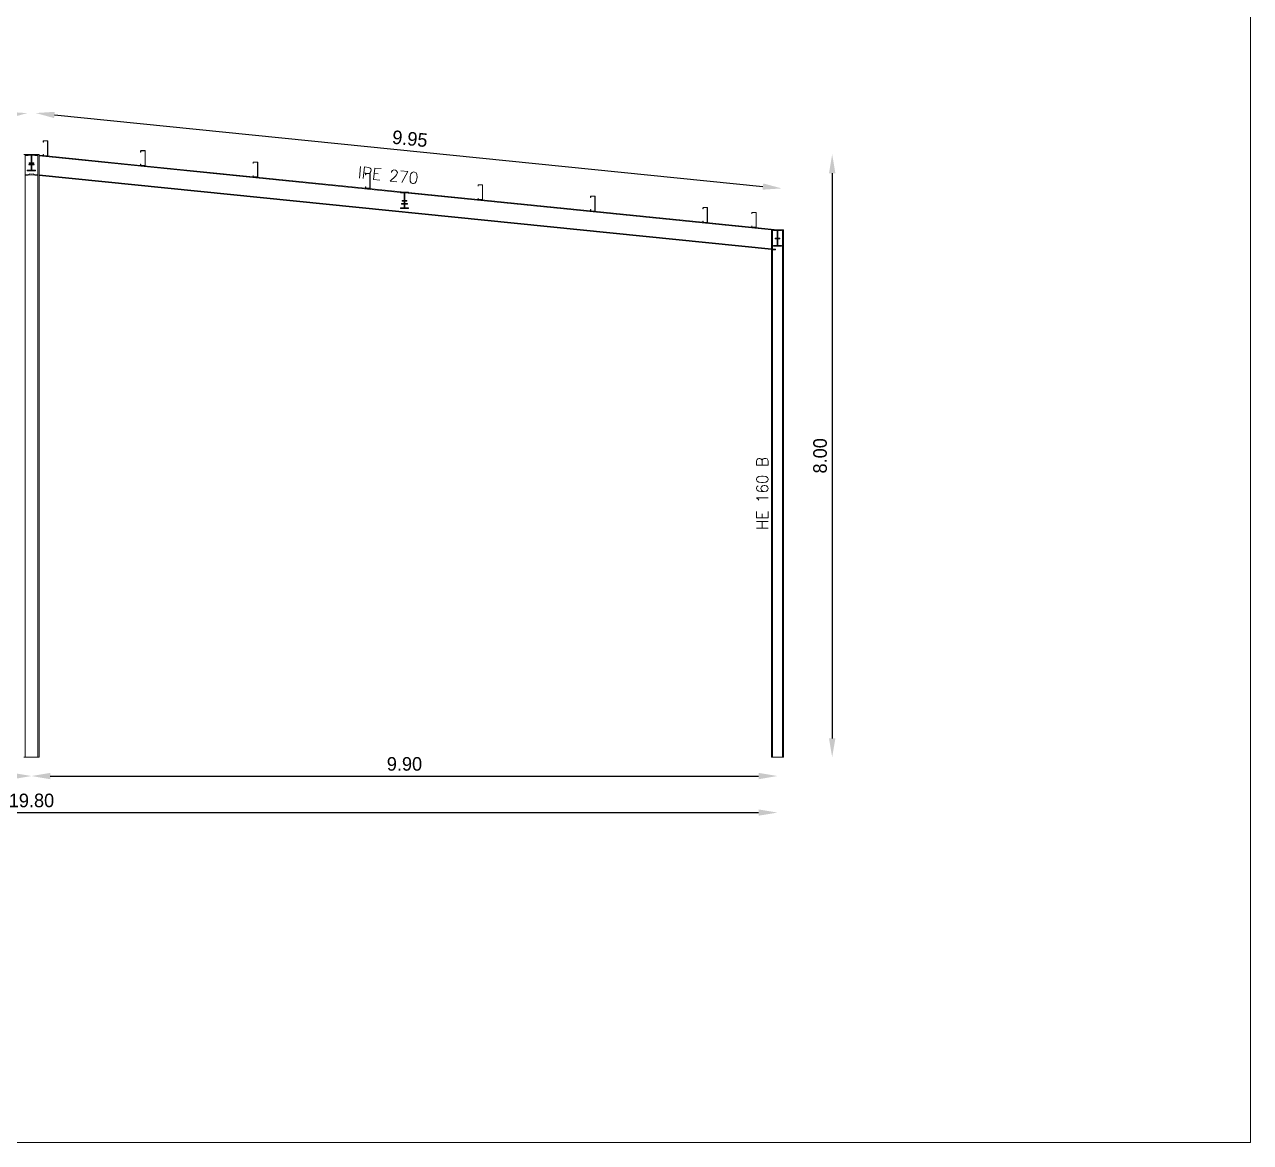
# Model space of a CAD drawing. Header units: millimetres. Extents: x 0 to 149, y -64 to 103.
# Drawn here: x 88.1 to 104.37, y 25.66 to 40.5 of the extents above; entities that cross this region are included whole.
import ezdxf
from ezdxf.enums import TextEntityAlignment as Align

# ---------------------------------------------------------------- set-up
doc = ezdxf.new("R2010")
doc.units = ezdxf.units.MM
for name, color, linetype, lineweight in [('BARRAS_DE_ACERO', 7, 'Continuous', 9), ('COTAS', 13, 'Continuous', 9), ('RECUAD_LIMITES', 2, 'Continuous', 0), ('REFERENCIA_DE_LAS_BARRAS', 2, 'Continuous', 9)]:
    doc.layers.add(name, color=color, linetype=linetype, lineweight=lineweight)
doc.styles.add('CYPETXT', font='romans__.ttf', dxfattribs={"height": 0.2})
doc.styles.add('RomanS', font='')
doc.styles.get('RomanS').set_extended_font_data('Porsche')
doc.dimstyles.new('100-color', dxfattribs={"dimtxt": 0.18, "dimasz": 0.25, "dimexe": 0, "dimexo": 0.5, "dimgap": 0.07, "dimtad": 1, "dimzin": 4, "dimdsep": 46, "dimtxsty": 'RomanS', "dimcen": 0.1, "dimse1": 1, "dimse2": 1, "dimadec": 0, "dimazin": 0, "dimtfac": 1, "dimtix": 1, "dimtmove": 2, "dimatfit": 3, "dimfxl": 1, "dimtvp": 1.058824, "dimtolj": 1, "dimtzin": 1, "dimarcsym": 0})

# ---------------------------------------------------------------- blocks, each defined once
blk = doc.blocks.new('*D486')
at = {"layer": 'COTAS', "color": 0, "lineweight": -2, "transparency": 16777216}
blk.add_line((78.543, 30.042), (97.843, 30.042), dxfattribs=at)
at = {"layer": 'COTAS', "color": 0, "transparency": 16777216}
for points in [[(78.543, 30.084), (78.543, 30.001), (78.293, 30.042)], [(97.843, 30.084), (97.843, 30.001), (98.093, 30.042)]]:
    blk.add_solid(points, dxfattribs=at)
at = {"layer": 'Defpoints', "color": 0, "transparency": 16777216}
for p in [(78.293, 30.776), (98.093, 30.776), (98.093, 30.042)]:
    blk.add_point(p, dxfattribs=at)
at = {"layer": 'COTAS', "color": 0, "transparency": 16777216, "insert": (88.193, 30.202), "char_height": 0.18, "attachment_point": 5, "style": 'RomanS'}
blk.add_mtext('\\A1;19.80', dxfattribs=at)
blk = doc.blocks.new('*D487')
at = {"layer": 'COTAS', "color": 0, "lineweight": -2, "transparency": 16777216}
blk.add_line((98.819, 38.526), (98.819, 31.026), dxfattribs=at)
at = {"layer": 'COTAS', "color": 0, "transparency": 16777216}
for points in [[(98.777, 38.526), (98.861, 38.526), (98.819, 38.776)], [(98.777, 31.026), (98.861, 31.026), (98.819, 30.776)]]:
    blk.add_solid(points, dxfattribs=at)
at = {"layer": 'Defpoints', "color": 0, "transparency": 16777216}
for p in [(88.193, 38.776), (88.193, 30.776), (98.819, 30.776)]:
    blk.add_point(p, dxfattribs=at)
at = {"layer": 'COTAS', "color": 0, "transparency": 16777216, "insert": (98.659, 34.776), "char_height": 0.18, "attachment_point": 5, "rotation": 90, "style": 'RomanS'}
blk.add_mtext('\\A1;8.00', dxfattribs=at)
blk = doc.blocks.new('*D488')
at = {"layer": 'COTAS', "color": 0, "lineweight": -2, "transparency": 16777216}
blk.add_line((78.543, 30.527), (87.943, 30.527), dxfattribs=at)
at = {"layer": 'COTAS', "color": 0, "transparency": 16777216}
for points in [[(78.543, 30.569), (78.543, 30.485), (78.293, 30.527)], [(87.943, 30.569), (87.943, 30.485), (88.193, 30.527)]]:
    blk.add_solid(points, dxfattribs=at)
at = {"layer": 'Defpoints', "color": 0, "transparency": 16777216}
for p in [(78.293, 30.776), (88.193, 30.776), (88.193, 30.527)]:
    blk.add_point(p, dxfattribs=at)
at = {"layer": 'COTAS', "color": 0, "transparency": 16777216, "insert": (83.243, 30.687), "char_height": 0.18, "attachment_point": 5, "style": 'RomanS'}
blk.add_mtext('\\A1;9.90', dxfattribs=at)
blk = doc.blocks.new('*D489')
at = {"layer": 'COTAS', "color": 0, "lineweight": -2, "transparency": 16777216}
blk.add_line((78.487, 38.348), (87.889, 39.298), dxfattribs=at)
at = {"layer": 'COTAS', "color": 0, "transparency": 16777216}
for points in [[(87.885, 39.339), (87.893, 39.256), (88.138, 39.323)], [(78.482, 38.389), (78.491, 38.306), (78.238, 38.323)]]:
    blk.add_solid(points, dxfattribs=at)
at = {"layer": 'Defpoints', "color": 0, "transparency": 16777216}
for p in [(88.138, 39.323), (88.193, 38.776), (78.293, 37.776)]:
    blk.add_point(p, dxfattribs=at)
at = {"layer": 'COTAS', "color": 0, "transparency": 16777216, "insert": (83.172, 38.982), "char_height": 0.18, "attachment_point": 5, "rotation": 5.7679, "style": 'RomanS'}
blk.add_mtext('\\A1;9.95', dxfattribs=at)
blk = doc.blocks.new('*D490')
at = {"layer": 'COTAS', "color": 0, "lineweight": -2, "transparency": 16777216}
blk.add_line((88.497, 39.299), (97.9, 38.349), dxfattribs=at)
at = {"layer": 'COTAS', "color": 0, "transparency": 16777216}
for points in [[(88.501, 39.34), (88.493, 39.257), (88.249, 39.324)], [(97.904, 38.39), (97.896, 38.307), (98.149, 38.324)]]:
    blk.add_solid(points, dxfattribs=at)
at = {"layer": 'Defpoints', "color": 0, "transparency": 16777216}
for p in [(88.193, 38.776), (98.149, 38.324), (98.093, 37.776)]:
    blk.add_point(p, dxfattribs=at)
at = {"layer": 'COTAS', "color": 0, "transparency": 16777216, "insert": (93.215, 38.983), "char_height": 0.18, "attachment_point": 5, "rotation": 354.2321, "style": 'RomanS'}
blk.add_mtext('\\A1;9.95', dxfattribs=at)
blk = doc.blocks.new('*D491')
at = {"layer": 'COTAS', "color": 0, "lineweight": -2, "transparency": 16777216}
blk.add_line((88.443, 30.527), (97.843, 30.527), dxfattribs=at)
at = {"layer": 'COTAS', "color": 0, "transparency": 16777216}
for points in [[(88.443, 30.569), (88.443, 30.485), (88.193, 30.527)], [(97.843, 30.569), (97.843, 30.485), (98.093, 30.527)]]:
    blk.add_solid(points, dxfattribs=at)
at = {"layer": 'Defpoints', "color": 0, "transparency": 16777216}
for p in [(88.193, 30.776), (98.093, 30.776), (98.093, 30.527)]:
    blk.add_point(p, dxfattribs=at)
at = {"layer": 'COTAS', "color": 0, "transparency": 16777216, "insert": (93.143, 30.687), "char_height": 0.18, "attachment_point": 5, "style": 'RomanS'}
blk.add_mtext('\\A1;9.90', dxfattribs=at)

msp = doc.modelspace()

# ---------------------------------------------------------------- linework, layer by layer
at = {"layer": 'BARRAS_DE_ACERO'}
for p, q in [((88.35, 38.954), (88.349, 38.953)), ((88.349, 38.951), (88.349, 38.953)), ((88.349, 38.936), (88.349, 38.951)), ((88.349, 38.936), (88.351, 38.936)), ((88.352, 38.955), (88.35, 38.954)), ((88.351, 38.952), (88.351, 38.953)), ((88.352, 38.953), (88.351, 38.953)), ((88.351, 38.951), (88.351, 38.952)), ((88.351, 38.951), (88.351, 38.936)), ((88.353, 38.956), (88.352, 38.955)), ((88.353, 38.954), (88.352, 38.953)), ((88.353, 38.956), (88.404, 38.956)), ((88.353, 38.954), (88.404, 38.954)), ((88.406, 38.955), (88.404, 38.956)), ((88.405, 38.953), (88.404, 38.954)), ((88.406, 38.953), (88.405, 38.953)), ((88.406, 38.955), (88.407, 38.954)), ((88.406, 38.953), (88.407, 38.952)), ((88.408, 38.953), (88.407, 38.954)), ((88.407, 38.952), (88.407, 38.951)), ((88.093, 38.776), (88.108, 38.776)), ((88.108, 38.776), (88.138, 38.776)), ((88.108, 38.767), (88.108, 38.757)), ((88.108, 38.757), (88.19, 38.765)), ((88.108, 38.757), (88.108, 38.506)), ((88.138, 38.776), (88.157, 38.776)), ((88.138, 38.776), (88.138, 38.77)), ((88.138, 38.766), (88.138, 38.77)), ((88.138, 38.766), (88.19, 38.766)), ((88.19, 38.663), (88.19, 38.723)), ((88.191, 38.672), (88.191, 38.769)), ((88.196, 38.766), (88.248, 38.766)), ((88.196, 38.765), (88.196, 38.766)), ((88.196, 38.765), (88.278, 38.757)), ((88.196, 38.662), (88.196, 38.765)), ((88.205, 38.769), (88.23, 38.769)), ((88.23, 38.769), (88.23, 38.772)), ((88.248, 38.77), (88.248, 38.776)), ((88.248, 38.77), (88.278, 38.767)), ((88.248, 38.77), (88.248, 38.766)), ((88.278, 38.776), (88.293, 38.776)), ((88.278, 38.767), (88.278, 38.776)), ((88.278, 38.757), (88.278, 38.767)), ((88.278, 38.506), (88.278, 38.757)), ((88.293, 38.766), (88.293, 38.776)), ((88.293, 38.755), (88.293, 38.766)), ((88.293, 38.766), (88.349, 38.76)), ((88.293, 38.755), (88.293, 38.504)), ((88.293, 38.755), (93.088, 38.271)), ((88.349, 38.776), (88.351, 38.776)), ((88.349, 38.776), (88.349, 38.76)), ((88.349, 38.76), (88.349, 38.76)), ((88.349, 38.758), (88.349, 38.76)), ((88.349, 38.758), (88.35, 38.757)), ((88.352, 38.756), (88.35, 38.757)), ((88.351, 38.76), (88.351, 38.776)), ((88.351, 38.76), (88.351, 38.76)), ((88.372, 38.758), (88.351, 38.76)), ((88.351, 38.759), (88.351, 38.76)), ((88.351, 38.758), (88.351, 38.759)), ((88.351, 38.758), (88.352, 38.758)), ((88.352, 38.758), (88.353, 38.758)), ((88.353, 38.758), (88.372, 38.758)), ((88.404, 38.758), (88.372, 38.758)), ((89.642, 38.629), (88.392, 38.756)), ((88.404, 38.756), (88.392, 38.756)), ((88.405, 38.758), (88.404, 38.758)), ((88.406, 38.756), (88.404, 38.756)), ((88.405, 38.758), (88.406, 38.758)), ((88.406, 38.758), (88.407, 38.759)), ((88.406, 38.756), (88.407, 38.757)), ((88.408, 38.758), (88.407, 38.757)), ((88.409, 38.76), (88.408, 38.758)), ((89.642, 38.82), (89.643, 38.822)), ((89.642, 38.82), (89.642, 38.805)), ((89.642, 38.805), (89.642, 38.805)), ((89.644, 38.805), (89.642, 38.805)), ((89.644, 38.824), (89.643, 38.822)), ((89.644, 38.824), (89.645, 38.825)), ((89.645, 38.822), (89.644, 38.821)), ((89.644, 38.821), (89.644, 38.82)), ((89.644, 38.82), (89.644, 38.805)), ((89.644, 38.82), (89.644, 38.82)), ((89.644, 38.82), (89.644, 38.82)), ((89.645, 38.805), (89.644, 38.805)), ((89.645, 38.825), (89.647, 38.825)), ((89.645, 38.822), (89.646, 38.823)), ((89.645, 38.822), (89.645, 38.821)), ((89.646, 38.822), (89.645, 38.822)), ((89.645, 38.821), (89.645, 38.82)), ((89.645, 38.82), (89.645, 38.805)), ((89.647, 38.823), (89.646, 38.823)), ((89.647, 38.822), (89.646, 38.822)), ((89.698, 38.825), (89.647, 38.825)), ((89.698, 38.823), (89.647, 38.823)), ((89.647, 38.823), (89.647, 38.823)), ((89.647, 38.822), (89.697, 38.822)), ((89.698, 38.825), (89.699, 38.825)), ((89.699, 38.823), (89.698, 38.823)), ((89.699, 38.825), (89.701, 38.824)), ((89.699, 38.823), (89.699, 38.822)), ((89.699, 38.822), (89.7, 38.821)), ((89.7, 38.821), (89.699, 38.822)), ((89.7, 38.821), (89.7, 38.82)), ((89.7, 38.82), (89.7, 38.821)), ((89.7, 38.82), (89.7, 38.629)), ((89.7, 38.82), (89.7, 38.82)), ((89.7, 38.63), (89.7, 38.82)), ((89.701, 38.824), (89.702, 38.822)), ((89.702, 38.822), (89.702, 38.82)), ((89.702, 38.82), (89.702, 38.82)), ((89.702, 38.82), (89.702, 38.63)), ((88.157, 38.636), (88.157, 38.643)), ((88.18, 38.643), (88.157, 38.643)), ((88.157, 38.636), (88.179, 38.636)), ((88.161, 38.656), (88.161, 38.662)), ((88.161, 38.662), (88.187, 38.662)), ((88.161, 38.656), (88.188, 38.656)), ((88.172, 38.565), (88.19, 38.565)), ((88.19, 38.643), (88.18, 38.643)), ((88.189, 38.662), (88.187, 38.662)), ((88.19, 38.656), (88.188, 38.656)), ((88.19, 38.662), (88.189, 38.662)), ((88.19, 38.663), (88.19, 38.662)), ((88.19, 38.662), (88.191, 38.662)), ((88.19, 38.662), (88.19, 38.662)), ((88.19, 38.662), (88.19, 38.662)), ((88.19, 38.643), (88.19, 38.645)), ((88.191, 38.643), (88.19, 38.643)), ((88.19, 38.636), (88.194, 38.636)), ((88.191, 38.662), (88.191, 38.661)), ((88.191, 38.656), (88.191, 38.661)), ((88.196, 38.636), (88.194, 38.636)), ((88.196, 38.662), (88.196, 38.663)), ((88.196, 38.662), (88.196, 38.662)), ((88.196, 38.656), (88.196, 38.662)), ((88.196, 38.656), (88.205, 38.656)), ((88.207, 38.643), (88.196, 38.643)), ((88.196, 38.565), (88.196, 38.636)), ((88.196, 38.636), (88.197, 38.636)), ((88.196, 38.565), (88.214, 38.565)), ((88.207, 38.636), (88.197, 38.636)), ((88.225, 38.656), (88.205, 38.656)), ((88.23, 38.643), (88.207, 38.643)), ((88.23, 38.636), (88.207, 38.636)), ((88.248, 38.565), (88.214, 38.565)), ((88.225, 38.662), (88.225, 38.656)), ((88.23, 38.643), (88.23, 38.636)), ((88.248, 38.565), (88.248, 38.556)), ((89.642, 38.645), (89.642, 38.645)), ((89.642, 38.645), (89.642, 38.629)), ((89.642, 38.645), (89.644, 38.645)), ((89.642, 38.629), (89.642, 38.629)), ((89.642, 38.629), (89.643, 38.628)), ((89.643, 38.628), (89.644, 38.626)), ((89.645, 38.645), (89.644, 38.645)), ((89.644, 38.628), (89.644, 38.629)), ((89.644, 38.629), (89.644, 38.629)), ((89.644, 38.628), (89.645, 38.628)), ((89.645, 38.625), (89.644, 38.626)), ((89.645, 38.645), (89.645, 38.63)), ((89.645, 38.629), (89.645, 38.628)), ((89.645, 38.629), (89.645, 38.629)), ((89.645, 38.628), (89.646, 38.628)), ((89.645, 38.628), (89.646, 38.627)), ((89.647, 38.627), (89.646, 38.628)), ((89.646, 38.627), (89.646, 38.627)), ((89.647, 38.627), (89.647, 38.627)), ((89.647, 38.627), (89.647, 38.627)), ((89.647, 38.627), (89.661, 38.627)), ((89.698, 38.627), (89.647, 38.627)), ((89.686, 38.625), (89.698, 38.625)), ((89.698, 38.628), (89.699, 38.628)), ((89.698, 38.627), (89.699, 38.627)), ((89.699, 38.625), (89.698, 38.625)), ((89.7, 38.629), (89.699, 38.628)), ((89.699, 38.628), (89.7, 38.628)), ((89.699, 38.627), (89.699, 38.628)), ((89.699, 38.625), (89.701, 38.626)), ((89.7, 38.629), (89.7, 38.63)), ((89.7, 38.629), (89.7, 38.628)), ((89.702, 38.628), (89.701, 38.626)), ((89.702, 38.629), (89.702, 38.63)), ((89.702, 38.629), (89.702, 38.628)), ((91.135, 38.671), (91.136, 38.673)), ((91.135, 38.671), (91.135, 38.67)), ((91.135, 38.654), (91.135, 38.67)), ((91.137, 38.654), (91.135, 38.654)), ((91.136, 38.673), (91.137, 38.674)), ((91.137, 38.674), (91.139, 38.674)), ((91.137, 38.671), (91.138, 38.672)), ((91.137, 38.671), (91.137, 38.67)), ((91.137, 38.67), (91.138, 38.671)), ((91.137, 38.671), (91.137, 38.671)), ((91.137, 38.669), (91.137, 38.67)), ((91.137, 38.654), (91.137, 38.67)), ((91.137, 38.654), (91.137, 38.669)), ((91.137, 38.654), (91.137, 38.654)), ((91.138, 38.672), (91.139, 38.672)), ((91.138, 38.671), (91.139, 38.671)), ((91.19, 38.674), (91.139, 38.674)), ((91.139, 38.672), (91.19, 38.672)), ((91.14, 38.672), (91.139, 38.671)), ((91.14, 38.672), (91.19, 38.672)), ((91.19, 38.674), (91.192, 38.674)), ((91.19, 38.672), (91.191, 38.672)), ((91.19, 38.672), (91.191, 38.671)), ((91.191, 38.672), (91.192, 38.671)), ((91.191, 38.671), (91.191, 38.671)), ((91.192, 38.67), (91.191, 38.671)), ((91.192, 38.674), (91.193, 38.673)), ((91.192, 38.671), (91.193, 38.67)), ((91.192, 38.671), (91.192, 38.671)), ((91.192, 38.67), (91.192, 38.669)), ((91.192, 38.669), (91.192, 38.479)), ((91.193, 38.673), (91.194, 38.671)), ((91.193, 38.67), (91.193, 38.479)), ((91.194, 38.671), (91.195, 38.67)), ((91.195, 38.67), (91.195, 38.669)), ((91.195, 38.669), (91.195, 38.669)), ((91.195, 38.479), (91.195, 38.669)), ((88.167, 38.512), (88.108, 38.506)), ((88.108, 38.506), (88.108, 38.496)), ((88.108, 38.496), (88.108, 30.776)), ((88.167, 38.512), (88.167, 38.517)), ((88.167, 38.517), (88.193, 38.515)), ((88.193, 38.515), (88.219, 38.517)), ((88.215, 38.556), (88.248, 38.556)), ((88.278, 38.506), (88.278, 38.496)), ((98.013, 37.523), (88.293, 38.504)), ((88.293, 38.494), (88.293, 38.504)), ((98.013, 37.512), (88.293, 38.494)), ((88.293, 38.494), (88.293, 30.776)), ((91.137, 38.494), (91.135, 38.494)), ((91.135, 38.479), (91.135, 38.494)), ((91.135, 38.479), (91.135, 38.479)), ((91.136, 38.475), (91.135, 38.477)), ((91.137, 38.474), (91.136, 38.475)), ((91.137, 38.479), (91.137, 38.494)), ((91.137, 38.494), (91.137, 38.494)), ((91.137, 38.479), (91.137, 38.494)), ((91.137, 38.479), (91.137, 38.478)), ((91.137, 38.478), (91.137, 38.478)), ((91.137, 38.478), (91.137, 38.478)), ((91.137, 38.478), (91.138, 38.477)), ((91.137, 38.478), (91.137, 38.477)), ((91.137, 38.477), (91.137, 38.477)), ((91.139, 38.474), (91.137, 38.474)), ((91.138, 38.477), (91.139, 38.477)), ((91.139, 38.476), (91.138, 38.476)), ((91.139, 38.477), (91.14, 38.477)), ((91.14, 38.476), (91.139, 38.476)), ((91.178, 38.474), (91.139, 38.474)), ((91.153, 38.477), (91.14, 38.477)), ((91.19, 38.477), (91.153, 38.477)), ((91.191, 38.477), (91.19, 38.477)), ((91.19, 38.474), (91.192, 38.474)), ((91.192, 38.478), (91.191, 38.477)), ((91.191, 38.476), (91.192, 38.477)), ((91.191, 38.477), (91.191, 38.477)), ((91.193, 38.479), (91.192, 38.478)), ((91.192, 38.478), (91.192, 38.479)), ((91.192, 38.477), (91.192, 38.478)), ((91.192, 38.474), (91.193, 38.475)), ((91.193, 38.475), (91.194, 38.477)), ((91.195, 38.479), (91.194, 38.477)), ((91.195, 38.479), (91.195, 38.479)), ((92.627, 38.521), (92.628, 38.522)), ((92.627, 38.519), (92.627, 38.521)), ((92.63, 38.523), (92.628, 38.522)), ((92.63, 38.521), (92.629, 38.52)), ((92.629, 38.519), (92.629, 38.52)), ((92.629, 38.503), (92.629, 38.519)), ((92.63, 38.503), (92.629, 38.503)), ((92.63, 38.523), (92.631, 38.523)), ((92.63, 38.521), (92.631, 38.521)), ((92.63, 38.519), (92.63, 38.52)), ((92.63, 38.519), (92.63, 38.518)), ((92.63, 38.518), (92.63, 38.503)), ((92.631, 38.523), (92.682, 38.523)), ((92.631, 38.521), (92.631, 38.521)), ((92.631, 38.521), (92.682, 38.521)), ((92.632, 38.521), (92.682, 38.521)), ((92.684, 38.523), (92.682, 38.523)), ((92.682, 38.521), (92.683, 38.521)), ((92.682, 38.521), (92.683, 38.521)), ((92.684, 38.521), (92.683, 38.521)), ((92.683, 38.521), (92.684, 38.52)), ((92.686, 38.522), (92.684, 38.523)), ((92.684, 38.521), (92.685, 38.52)), ((92.684, 38.52), (92.684, 38.519)), ((92.685, 38.518), (92.684, 38.519)), ((92.685, 38.519), (92.685, 38.52)), ((92.685, 38.519), (92.685, 38.328)), ((92.685, 38.518), (92.685, 38.328)), ((92.687, 38.521), (92.686, 38.522)), ((92.687, 38.519), (92.687, 38.521)), ((92.687, 38.518), (92.687, 38.519)), ((92.687, 38.518), (92.687, 38.518)), ((92.687, 38.328), (92.687, 38.518)), ((92.687, 38.518), (92.687, 38.328)), ((92.627, 38.328), (92.627, 38.343)), ((92.627, 38.343), (92.629, 38.343)), ((92.627, 38.328), (92.627, 38.328)), ((92.627, 38.328), (92.627, 38.326)), ((92.627, 38.326), (92.628, 38.325)), ((92.628, 38.325), (92.63, 38.324)), ((92.63, 38.343), (92.629, 38.343)), ((92.629, 38.343), (92.629, 38.328)), ((92.629, 38.327), (92.63, 38.326)), ((92.63, 38.328), (92.63, 38.343)), ((92.63, 38.328), (92.63, 38.327)), ((92.63, 38.327), (92.63, 38.327)), ((92.63, 38.327), (92.631, 38.326)), ((92.63, 38.327), (92.63, 38.327)), ((92.63, 38.326), (92.631, 38.326)), ((92.631, 38.323), (92.63, 38.324)), ((92.631, 38.325), (92.631, 38.326)), ((92.631, 38.326), (92.632, 38.326)), ((92.631, 38.325), (92.643, 38.325)), ((92.631, 38.323), (92.67, 38.323)), ((92.682, 38.325), (92.643, 38.325)), ((92.682, 38.326), (92.646, 38.326)), ((92.67, 38.323), (93.143, 38.276)), ((92.67, 38.323), (92.682, 38.323)), ((92.683, 38.326), (92.682, 38.325)), ((92.682, 38.326), (92.683, 38.326)), ((92.684, 38.324), (92.682, 38.323)), ((92.683, 38.326), (92.684, 38.327)), ((92.683, 38.326), (92.684, 38.326)), ((92.684, 38.327), (92.685, 38.328)), ((92.684, 38.326), (92.685, 38.327)), ((92.684, 38.327), (92.684, 38.327)), ((92.684, 38.324), (92.686, 38.325)), ((92.685, 38.327), (92.685, 38.328)), ((92.686, 38.325), (92.687, 38.326)), ((92.687, 38.328), (92.687, 38.328)), ((92.687, 38.328), (92.687, 38.328)), ((92.687, 38.326), (92.687, 38.328)), ((93.088, 38.276), (93.102, 38.276)), ((93.088, 38.271), (93.088, 38.276)), ((93.088, 38.266), (93.088, 38.271)), ((93.133, 38.266), (93.088, 38.266)), ((93.126, 38.276), (93.102, 38.276)), ((93.102, 38.268), (93.102, 38.276)), ((93.127, 38.268), (93.102, 38.268)), ((93.126, 38.276), (93.143, 38.276)), ((93.141, 38.268), (93.127, 38.268)), ((93.14, 38.266), (93.133, 38.266)), ((93.14, 38.266), (93.133, 38.266)), ((93.14, 38.162), (93.14, 38.266)), ((93.14, 38.266), (93.14, 38.266)), ((93.141, 38.266), (93.141, 38.268)), ((93.141, 38.266), (93.141, 38.162)), ((93.184, 38.276), (93.143, 38.276)), ((93.146, 38.265), (93.146, 38.268)), ((93.146, 38.266), (93.146, 38.265)), ((93.198, 38.266), (93.146, 38.266)), ((93.146, 38.265), (98.013, 37.773)), ((93.146, 38.265), (93.146, 38.17)), ((93.198, 38.276), (93.184, 38.276)), ((93.198, 38.276), (93.198, 38.27)), ((93.198, 38.27), (94.119, 38.177)), ((93.198, 38.266), (93.198, 38.27)), ((94.12, 38.37), (94.119, 38.368)), ((94.119, 38.353), (94.119, 38.368)), ((94.121, 38.353), (94.119, 38.353)), ((94.12, 38.37), (94.121, 38.371)), ((94.122, 38.369), (94.121, 38.368)), ((94.121, 38.368), (94.121, 38.353)), ((94.122, 38.353), (94.121, 38.353)), ((94.123, 38.37), (94.122, 38.37)), ((94.122, 38.369), (94.122, 38.37)), ((94.122, 38.368), (94.122, 38.369)), ((94.122, 38.369), (94.123, 38.369)), ((94.122, 38.368), (94.122, 38.353)), ((94.124, 38.371), (94.123, 38.37)), ((94.123, 38.37), (94.123, 38.369)), ((94.124, 38.37), (94.123, 38.37)), ((94.124, 38.371), (94.175, 38.371)), ((94.124, 38.37), (94.174, 38.37)), ((94.175, 38.37), (94.174, 38.37)), ((94.175, 38.373), (94.177, 38.372)), ((94.176, 38.37), (94.175, 38.371)), ((94.175, 38.37), (94.176, 38.369)), ((94.176, 38.37), (94.177, 38.37)), ((94.176, 38.369), (94.177, 38.369)), ((94.178, 38.371), (94.177, 38.372)), ((94.177, 38.369), (94.177, 38.37)), ((94.177, 38.369), (94.177, 38.368)), ((94.177, 38.368), (94.177, 38.369)), ((94.177, 38.178), (94.177, 38.368)), ((94.177, 38.177), (94.177, 38.368)), ((94.179, 38.37), (94.178, 38.371)), ((94.179, 38.368), (94.179, 38.37)), ((94.179, 38.368), (94.179, 38.368)), ((93.102, 38.123), (93.14, 38.123)), ((93.102, 38.116), (93.102, 38.123)), ((93.111, 38.156), (93.111, 38.162)), ((93.14, 38.162), (93.111, 38.162)), ((93.111, 38.156), (93.14, 38.156)), ((93.141, 38.162), (93.14, 38.162)), ((93.141, 38.123), (93.14, 38.123)), ((93.14, 38.116), (93.14, 38.065)), ((93.141, 38.156), (93.141, 38.162)), ((93.146, 38.17), (93.146, 38.162)), ((93.146, 38.162), (93.146, 38.162)), ((93.146, 38.156), (93.146, 38.123)), ((93.175, 38.156), (93.146, 38.156)), ((93.146, 38.156), (93.146, 38.123)), ((93.184, 38.123), (93.146, 38.123)), ((93.146, 38.123), (93.146, 38.123)), ((93.146, 38.116), (93.146, 38.065)), ((93.184, 38.116), (93.146, 38.116)), ((93.175, 38.162), (93.175, 38.156)), ((93.184, 38.116), (93.184, 38.123)), ((94.119, 38.193), (94.119, 38.177)), ((94.119, 38.193), (94.121, 38.193)), ((94.121, 38.177), (94.121, 38.193)), ((94.122, 38.193), (94.121, 38.193)), ((94.121, 38.177), (94.122, 38.176)), ((94.121, 38.177), (94.121, 38.177)), ((94.122, 38.173), (94.121, 38.174)), ((94.122, 38.193), (94.122, 38.178)), ((94.122, 38.177), (94.122, 38.178)), ((94.138, 38.175), (94.122, 38.177)), ((94.122, 38.175), (94.122, 38.176)), ((94.122, 38.175), (94.123, 38.175)), ((94.123, 38.176), (94.123, 38.175)), ((94.123, 38.175), (94.124, 38.175)), ((94.124, 38.175), (94.123, 38.175)), ((94.124, 38.175), (94.138, 38.175)), ((94.175, 38.175), (94.124, 38.175)), ((94.174, 38.175), (94.138, 38.175)), ((94.175, 38.175), (94.174, 38.175)), ((94.176, 38.176), (94.175, 38.175)), ((94.176, 38.175), (94.175, 38.175)), ((94.177, 38.175), (94.176, 38.175)), ((94.177, 38.176), (94.177, 38.177)), ((94.177, 38.176), (94.177, 38.175)), ((94.177, 38.173), (94.178, 38.174)), ((94.179, 38.175), (94.178, 38.174)), ((94.179, 38.177), (94.179, 38.178)), ((94.179, 38.175), (94.179, 38.177)), ((95.612, 38.219), (95.613, 38.221)), ((95.612, 38.217), (95.612, 38.219)), ((95.612, 38.202), (95.612, 38.217)), ((95.613, 38.221), (95.615, 38.222)), ((95.615, 38.219), (95.614, 38.218)), ((95.614, 38.217), (95.614, 38.218)), ((95.615, 38.218), (95.614, 38.217)), ((95.614, 38.217), (95.614, 38.202)), ((95.615, 38.222), (95.616, 38.222)), ((95.615, 38.22), (95.616, 38.22)), ((95.615, 38.219), (95.615, 38.22)), ((95.616, 38.219), (95.615, 38.219)), ((95.615, 38.218), (95.615, 38.219)), ((95.616, 38.222), (95.667, 38.222)), ((95.616, 38.22), (95.667, 38.22)), ((95.617, 38.219), (95.616, 38.219)), ((95.667, 38.219), (95.617, 38.219)), ((95.669, 38.222), (95.667, 38.222)), ((95.667, 38.222), (95.667, 38.222)), ((95.668, 38.22), (95.667, 38.22)), ((95.667, 38.219), (95.668, 38.219)), ((95.668, 38.22), (95.669, 38.219)), ((95.668, 38.219), (95.669, 38.219)), ((95.669, 38.222), (95.67, 38.221)), ((95.669, 38.218), (95.669, 38.219)), ((95.67, 38.218), (95.669, 38.219)), ((95.669, 38.217), (95.669, 38.218)), ((95.669, 38.027), (95.669, 38.217)), ((95.67, 38.221), (95.671, 38.219)), ((95.67, 38.218), (95.67, 38.217)), ((95.67, 38.217), (95.67, 38.026)), ((95.672, 38.217), (95.671, 38.219)), ((95.672, 38.217), (95.672, 38.217)), ((95.672, 38.217), (95.672, 38.027)), ((97.106, 38.07), (97.107, 38.071)), ((97.107, 38.071), (97.109, 38.071)), ((97.16, 38.071), (97.109, 38.071)), ((97.161, 38.071), (97.16, 38.071)), ((97.163, 38.07), (97.161, 38.071)), ((93.088, 38.065), (93.088, 38.056)), ((93.14, 38.065), (93.088, 38.065)), ((93.198, 38.056), (93.088, 38.056)), ((93.146, 38.065), (93.198, 38.065)), ((93.198, 38.056), (93.198, 38.065)), ((95.612, 38.026), (95.612, 38.042)), ((95.614, 38.042), (95.612, 38.042)), ((95.612, 38.026), (95.612, 38.026)), ((95.613, 38.023), (95.612, 38.025)), ((95.615, 38.022), (95.613, 38.023)), ((95.614, 38.026), (95.614, 38.042)), ((95.614, 38.042), (95.614, 38.042)), ((95.614, 38.027), (95.614, 38.042)), ((95.614, 38.026), (95.614, 38.027)), ((95.614, 38.026), (95.614, 38.026)), ((95.614, 38.026), (95.631, 38.024)), ((95.615, 38.025), (95.614, 38.025)), ((95.615, 38.025), (95.615, 38.024)), ((95.615, 38.024), (95.616, 38.024)), ((95.615, 38.022), (95.616, 38.022)), ((95.616, 38.024), (95.636, 38.024)), ((95.655, 38.022), (95.616, 38.022)), ((95.655, 38.022), (95.667, 38.022)), ((95.667, 38.024), (95.668, 38.025)), ((95.667, 38.022), (95.669, 38.022)), ((95.668, 38.025), (95.669, 38.025)), ((95.669, 38.025), (95.668, 38.024)), ((95.669, 38.026), (95.669, 38.027)), ((95.669, 38.025), (95.669, 38.026)), ((95.67, 38.025), (95.669, 38.025)), ((95.669, 38.022), (95.67, 38.023)), ((95.67, 38.026), (95.67, 38.025)), ((95.672, 38.027), (95.672, 38.027)), ((95.672, 38.026), (95.672, 38.027)), ((97.105, 38.068), (97.104, 38.067)), ((97.104, 38.067), (97.104, 38.051)), ((97.104, 38.051), (97.106, 38.051)), ((97.106, 38.07), (97.105, 38.068)), ((97.106, 38.068), (97.106, 38.067)), ((97.106, 38.068), (97.107, 38.068)), ((97.106, 38.051), (97.106, 38.067)), ((97.108, 38.069), (97.107, 38.068)), ((97.108, 38.069), (97.109, 38.069)), ((97.161, 38.069), (97.161, 38.068)), ((97.162, 38.067), (97.162, 37.876)), ((97.164, 38.068), (97.163, 38.07)), ((97.164, 38.067), (97.164, 38.068)), ((97.164, 37.876), (97.164, 38.067)), ((97.752, 38.003), (97.751, 38.001)), ((97.751, 38.001), (97.751, 37.986)), ((97.751, 37.986), (97.753, 37.986)), ((97.753, 38.004), (97.752, 38.003)), ((97.753, 38.004), (97.754, 38.005)), ((97.753, 38.001), (97.753, 37.986)), ((97.754, 38.005), (97.756, 38.006)), ((97.807, 38.006), (97.756, 38.006)), ((97.809, 38.005), (97.807, 38.006)), ((97.807, 38.004), (97.808, 38.004)), ((97.808, 38.004), (97.809, 38.003)), ((97.809, 38.003), (97.809, 38.002)), ((97.809, 38.002), (97.809, 38.001)), ((97.809, 37.81), (97.809, 38.001)), ((97.811, 38.001), (97.811, 38.003)), ((97.811, 38.001), (97.811, 37.81)), ((97.106, 37.891), (97.104, 37.891)), ((97.104, 37.891), (97.104, 37.876)), ((97.104, 37.876), (97.104, 37.876)), ((97.106, 37.891), (97.106, 37.876)), ((97.106, 37.876), (97.106, 37.875)), ((97.106, 37.875), (97.106, 37.875)), ((97.107, 37.874), (97.106, 37.875)), ((97.106, 37.875), (97.128, 37.873)), ((97.108, 37.873), (97.107, 37.874)), ((97.109, 37.873), (97.108, 37.873)), ((97.109, 37.873), (97.128, 37.873)), ((97.109, 37.871), (97.148, 37.871)), ((97.16, 37.873), (97.128, 37.873)), ((97.16, 37.871), (97.148, 37.871)), ((97.161, 37.873), (97.16, 37.873)), ((97.16, 37.871), (97.161, 37.871)), ((97.161, 37.874), (97.162, 37.875)), ((97.161, 37.873), (97.161, 37.874)), ((97.161, 37.871), (97.163, 37.872)), ((97.162, 37.876), (97.162, 37.875)), ((97.163, 37.872), (97.164, 37.874)), ((97.164, 37.876), (97.164, 37.874)), ((97.751, 37.826), (97.753, 37.826)), ((97.751, 37.81), (97.751, 37.826)), ((97.751, 37.81), (97.751, 37.81)), ((97.752, 37.809), (97.753, 37.807)), ((97.753, 37.826), (97.753, 37.81)), ((97.753, 37.81), (97.753, 37.809)), ((97.753, 37.809), (97.754, 37.809)), ((97.754, 37.809), (97.755, 37.808)), ((97.755, 37.808), (97.756, 37.808)), ((97.756, 37.808), (97.775, 37.808)), ((97.756, 37.806), (97.795, 37.806)), ((97.775, 37.808), (97.807, 37.808)), ((98.093, 37.776), (97.795, 37.806)), ((97.807, 37.806), (97.795, 37.806)), ((97.807, 37.808), (97.808, 37.808)), ((97.809, 37.806), (97.807, 37.806)), ((97.808, 37.808), (97.809, 37.809)), ((97.809, 37.809), (97.809, 37.81)), ((97.809, 37.809), (97.809, 37.809)), ((97.81, 37.807), (97.809, 37.806)), ((97.81, 37.807), (97.811, 37.809)), ((97.811, 37.809), (97.811, 37.81)), ((98.013, 37.776), (98.026, 37.776)), ((98.013, 37.776), (98.013, 37.773)), ((98.013, 37.523), (98.013, 37.773)), ((98.026, 37.772), (98.026, 37.776)), ((98.026, 37.521), (98.026, 37.772)), ((98.038, 37.776), (98.061, 37.776)), ((98.038, 37.771), (98.038, 37.776)), ((98.038, 37.766), (98.083, 37.766)), ((98.093, 37.776), (98.061, 37.776)), ((98.083, 37.766), (98.09, 37.766)), ((98.09, 37.766), (98.09, 37.766)), ((98.091, 37.769), (98.091, 37.662)), ((98.125, 37.776), (98.093, 37.776)), ((98.095, 37.769), (98.105, 37.769)), ((98.096, 37.766), (98.096, 37.662)), ((98.148, 37.766), (98.096, 37.766)), ((98.125, 37.769), (98.105, 37.769)), ((98.16, 37.776), (98.16, 30.776)), ((98.173, 37.776), (98.16, 37.776)), ((98.173, 30.776), (98.173, 37.776)), ((98.061, 37.662), (98.061, 37.656)), ((98.09, 37.662), (98.061, 37.662)), ((98.091, 37.662), (98.09, 37.662)), ((98.09, 37.656), (98.09, 37.565)), ((98.125, 37.662), (98.096, 37.662)), ((98.013, 37.523), (98.013, 37.512)), ((98.013, 37.512), (98.013, 30.776)), ((98.026, 37.511), (98.026, 37.521)), ((98.067, 37.517), (98.026, 37.521)), ((98.026, 30.776), (98.026, 37.511)), ((98.066, 37.507), (98.026, 37.511)), ((98.038, 37.565), (98.038, 37.556)), ((98.09, 37.565), (98.038, 37.565)), ((98.038, 37.556), (98.071, 37.556)), ((98.066, 37.507), (98.067, 37.517)), ((98.148, 37.556), (98.071, 37.556)), ((98.148, 37.565), (98.148, 37.556)), ((88.108, 30.776), (88.093, 30.776)), ((88.278, 30.776), (88.108, 30.776)), ((88.293, 30.776), (88.278, 30.776)), ((98.026, 30.776), (98.013, 30.776)), ((98.16, 30.776), (98.026, 30.776)), ((98.16, 30.776), (98.173, 30.776))]:
    msp.add_line(p, q, dxfattribs=at)
for points in [[(88.407, 38.951), (88.407, 38.76), (88.407, 38.759)], [(88.409, 38.76), (88.409, 38.951), (88.408, 38.953)], [(88.108, 38.776), (88.108, 38.767), (88.138, 38.77)], [(88.23, 38.772), (88.23, 38.776), (88.157, 38.776)], [(88.157, 38.776), (88.157, 38.769), (88.191, 38.769)], [(88.19, 38.766), (88.19, 38.765), (88.19, 38.723)], [(88.205, 38.769), (88.196, 38.769), (88.196, 38.765), (88.196, 38.663)], [(88.23, 38.776), (88.248, 38.776), (88.278, 38.776)], [(88.352, 38.756), (88.353, 38.756), (88.392, 38.756)], [(89.697, 38.822), (89.698, 38.822), (89.699, 38.822)], [(89.702, 38.82), (89.702, 38.82), (89.702, 38.63), (89.702, 38.63)], [(88.172, 38.565), (88.138, 38.565), (88.138, 38.556), (88.171, 38.556), (88.215, 38.556)], [(88.179, 38.636), (88.19, 38.636), (88.19, 38.565)], [(88.191, 38.643), (88.191, 38.656), (88.19, 38.656), (88.19, 38.645)], [(88.191, 38.662), (88.191, 38.67), (88.191, 38.672)], [(88.225, 38.662), (88.205, 38.662), (88.196, 38.662)], [(88.196, 38.643), (88.196, 38.656), (88.196, 38.656)], [(88.196, 38.656), (88.196, 38.643), (88.196, 38.643)], [(89.644, 38.629), (89.644, 38.63), (89.644, 38.645)], [(89.645, 38.63), (89.645, 38.629), (89.661, 38.627)], [(89.686, 38.625), (89.647, 38.625), (89.645, 38.625)], [(89.646, 38.627), (89.646, 38.627), (89.647, 38.627)], [(89.698, 38.628), (89.697, 38.627), (89.661, 38.627)], [(91.135, 38.477), (91.135, 38.479), (89.686, 38.625)], [(91.195, 38.479), (91.195, 38.479), (91.195, 38.669)], [(88.278, 30.776), (88.278, 38.496), (88.193, 38.504), (88.108, 38.496)], [(88.219, 38.517), (88.22, 38.512), (88.278, 38.506)], [(91.137, 38.479), (91.137, 38.478), (91.153, 38.477)], [(91.137, 38.477), (91.138, 38.476), (91.138, 38.476)], [(91.191, 38.476), (91.19, 38.476), (91.14, 38.476)], [(91.19, 38.474), (91.178, 38.474), (92.627, 38.328)], [(92.629, 38.503), (92.627, 38.503), (92.627, 38.519)], [(92.63, 38.52), (92.631, 38.521), (92.632, 38.521)], [(92.629, 38.327), (92.629, 38.328), (92.629, 38.328)], [(92.632, 38.326), (92.646, 38.326), (92.63, 38.327)], [(93.146, 38.268), (93.146, 38.268), (93.15, 38.268)], [(93.146, 38.265), (93.146, 38.162), (93.175, 38.162)], [(93.184, 38.276), (93.184, 38.268), (93.15, 38.268)], [(94.121, 38.371), (94.122, 38.372), (94.124, 38.373), (94.175, 38.373)], [(93.102, 38.116), (93.14, 38.116), (93.145, 38.116), (93.146, 38.116)], [(93.141, 38.123), (93.141, 38.156), (93.14, 38.156), (93.14, 38.123)], [(93.146, 38.156), (93.146, 38.156), (93.146, 38.162)], [(94.121, 38.174), (94.12, 38.175), (94.119, 38.177), (94.119, 38.177)], [(94.123, 38.176), (94.122, 38.177), (94.122, 38.177)], [(94.122, 38.173), (94.124, 38.173), (94.163, 38.173), (94.175, 38.173), (94.177, 38.173)], [(95.612, 38.025), (95.612, 38.026), (94.163, 38.173)], [(94.176, 38.176), (94.177, 38.177), (94.177, 38.178)], [(95.614, 38.202), (95.612, 38.202), (95.612, 38.202)], [(95.614, 38.217), (95.614, 38.202), (95.614, 38.202)], [(95.672, 38.027), (95.672, 38.217), (95.672, 38.217)], [(95.614, 38.026), (95.614, 38.026), (95.614, 38.025)], [(95.636, 38.024), (95.631, 38.024), (95.667, 38.024)], [(95.636, 38.024), (95.667, 38.024), (95.668, 38.024)], [(97.105, 37.874), (97.104, 37.876), (95.655, 38.022)], [(95.672, 38.026), (95.671, 38.025), (95.67, 38.023)], [(97.109, 38.069), (97.16, 38.069), (97.161, 38.069)], [(97.162, 38.067), (97.162, 38.068), (97.161, 38.068)], [(97.753, 38.001), (97.753, 38.002), (97.754, 38.003), (97.755, 38.004)], [(97.807, 38.004), (97.756, 38.004), (97.755, 38.004)], [(97.811, 38.003), (97.81, 38.004), (97.809, 38.005)], [(97.109, 37.871), (97.107, 37.871), (97.106, 37.872), (97.105, 37.874)], [(97.752, 37.809), (97.751, 37.81), (97.148, 37.871)], [(97.753, 37.81), (97.753, 37.81), (97.775, 37.808)], [(97.756, 37.806), (97.754, 37.806), (97.753, 37.807)], [(98.038, 37.766), (98.038, 37.771), (98.026, 37.772)], [(98.061, 37.776), (98.061, 37.769), (98.091, 37.769)], [(98.09, 37.662), (98.09, 37.766), (98.083, 37.766)], [(98.095, 37.769), (98.095, 37.662), (98.096, 37.662)], [(98.148, 37.776), (98.125, 37.776), (98.125, 37.769)], [(98.16, 37.776), (98.148, 37.776), (98.148, 37.766)], [(98.061, 37.656), (98.09, 37.656), (98.096, 37.656)], [(98.125, 37.662), (98.125, 37.656), (98.096, 37.656)], [(98.148, 37.565), (98.096, 37.565), (98.096, 37.656)]]:
    msp.add_lwpolyline(points, dxfattribs=at)
msp.add_lwpolyline([(94.179, 38.178), (94.179, 38.368), (94.179, 38.368), (94.179, 38.178), (94.179, 38.178)], close=True, dxfattribs=at)
at = {"layer": 'RECUAD_LIMITES'}
msp.add_lwpolyline([(62.37, 25.665), (104.37, 25.665), (104.37, 55.365), (62.37, 55.365), (62.37, 25.665)], close=True, dxfattribs=at)

# ---------------------------------------------------------------- texts
at = {"layer": 'REFERENCIA_DE_LAS_BARRAS', "style": 'CYPETXT'}
for s, rotation, width, p, p2 in [('IPE 270', 354.2005, 0.844169, (92.519, 38.464), (93.32, 38.382)), ('HE 160 B', 90, 0.776302, (97.969, 33.792), (97.969, 34.759))]:
    msp.add_text(s, height=0.1533, rotation=rotation, dxfattribs=dict(at, width=width)).set_placement(p, p2, align=Align.FIT)

# ---------------------------------------------------------------- dimensions: what is measured, and where the dimension line sits
at = {"layer": 'COTAS'}
for p1, p2, distance, picture, middle in [((78.293, 37.776), (88.193, 38.776), 0.55, '*D489', (83.172, 38.982)), ((88.193, 38.776), (98.093, 37.776), 0.551, '*D490', (93.215, 38.983))]:
    dim = msp.add_aligned_dim(p1=p1, p2=p2, distance=distance, dimstyle='100-color', dxfattribs=at)
    dim.commit()
    dim.dimension.update_dxf_attribs({"geometry": picture, "text_midpoint": middle})
dim = msp.add_linear_dim(base=(98.819, 30.776), p1=(88.193, 38.776), p2=(88.193, 30.776), angle=90, dimstyle='100-color', dxfattribs=at)
dim.commit()
dim.dimension.update_dxf_attribs({"geometry": '*D487', "text_midpoint": (98.659, 34.776)})
for base, p1, p2, picture, middle in [((88.193, 30.527), (78.293, 30.776), (88.193, 30.776), '*D488', (83.243, 30.687)), ((98.093, 30.042), (78.293, 30.776), (98.093, 30.776), '*D486', (88.193, 30.202)), ((98.093, 30.527), (88.193, 30.776), (98.093, 30.776), '*D491', (93.143, 30.687))]:
    dim = msp.add_linear_dim(base=base, p1=p1, p2=p2, dimstyle='100-color', dxfattribs=at)
    dim.commit()
    dim.dimension.update_dxf_attribs({"geometry": picture, "text_midpoint": middle})

doc.saveas('drawing.dxf')
